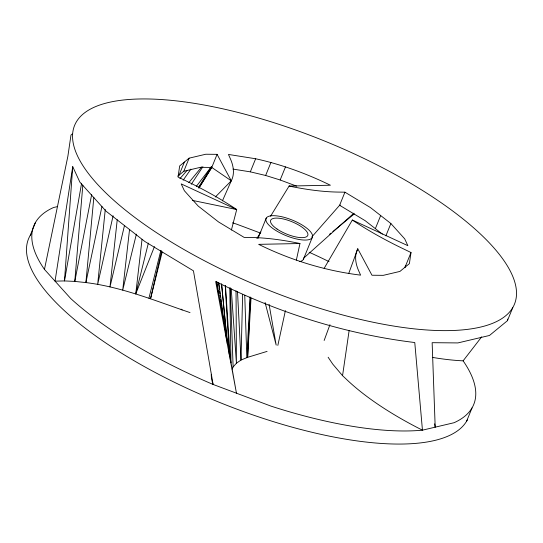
<?xml version="1.0" encoding="UTF-8"?>
<svg xmlns="http://www.w3.org/2000/svg" width="543" height="543" viewBox="0 0 543 543"><rect width="100%" height="100%" fill="white"/><g stroke="black" fill="none" stroke-linecap="round" stroke-linejoin="round"><path stroke-width="0.81" d="M242.626 294.408L241.011 360.063L236.429 363.199L233.123 366.939L232.126 369.097M250.384 297.238L247.635 357.328L241.011 360.063L237.515 291.713M250.079 296.994L246.827 357.565L244.744 295.256M251.022 298.073L247.635 357.328L267.081 351.396M72.728 166.653L64.474 280.928L55.047 281.152L72.728 166.653L79.882 182.163L106.143 211.275L144.879 241.513L193.444 270.828L213.114 384.458L270.984 406.116A237.4 79.638 22.1 0 0 422.447 430.171L454.057 422.719A237.4 79.638 22.1 0 0 463.118 360.837L481.668 336.864M82.828 185.115L74.791 281.41L64.474 280.928L81.599 183.249M93.83 197.442L85.896 282.577C122.019 287.037 155.821 301.005 190.023 312.585M105.254 209.544L97.665 284.43L113.107 215.754M117.234 219.725L109.978 286.942L124.523 225.325M129.519 229.648L122.725 290.098L136.374 234.142M154.436 246.637L135.757 293.851L142.035 239.3M216.664 281.437L236.449 393.193L215.666 281.464C278.016 312.666 345.47 334.121 414.771 342.531L422.447 430.171A168.323 56.465 22.1 0 1 345.748 378.654L342.552 375.675L349.108 330.701M405.465 267.204L405.702 265.615L411.01 252.529L402.757 248.545A168.323 56.465 22.1 0 1 352.339 220.03L324.144 268.351M411.01 252.529L409.388 263.64L399.933 271.419L383.297 275.342L371.975 275.24L357.769 248.769L348.789 273.278M434.665 423.825L435.194 427.165L432.147 342.687L457.871 342.925L489.481 335.472L507.447 320.689L507.685 319.067M91.679 194.475L74.791 281.41L85.896 282.577L101.941 206.455M211.261 374.317A168.323 56.465 22.1 0 0 213.114 384.458A237.4 79.638 22.1 0 1 70.712 298.521L44.458 269.409L67.889 156.174L70.984 135.064L72.246 134.026M277.84 345.429L285.394 310.63M296.363 260.09L299.96 243.522A168.323 56.465 22.1 0 0 250.656 237.488L244.126 237.393L218.557 221.965L198.175 206.048L184.355 190.729L181.206 183.901L236.714 209.544L231.399 230.049M161.678 250.818L150.533 298.738L162.194 251.966M135.757 293.851L148.368 243.101M148.945 298.168L160.837 250.513M324.151 340.481L329.947 324.666M30.238 235.397L35.553 222.311M179.075 175.145L184.389 162.058M177.894 176.115L183.805 171.249L189.12 158.162L205.763 154.239L217.085 154.341L231.284 180.812L222.413 200.883M217.085 154.341L211.77 167.427L198.887 188.272M233.022 169.104L250.323 171.846L255.638 158.76C281.518 164.414 306.619 173.638 330.402 185.224L289.1 186.052L270.577 216.195M250.323 171.846L265.642 175.477L270.957 162.391M265.642 175.477L280.161 179.984L285.475 166.898M258.02 238.363L266.24 218.11M303.327 259.459L312.184 237.644A24.992 8.383 22.1 0 0 281.437 216.671A24.992 8.383 22.1 0 0 274.018 229.309A24.992 8.383 22.1 0 0 312.184 237.644M352.339 220.03L407.854 245.674L404.705 238.845L390.879 223.526L370.496 207.609L344.934 192.181L339.619 205.274L311.845 236.891M375.356 228.644L380.67 215.551M385.883 235.845L390.879 223.526M466.702 421.022L472.016 407.936M507.447 320.689L512.762 307.603A237.4 79.638 22.1 0 0 220.634 108.335A237.4 79.638 22.1 0 0 150.194 228.427A237.4 79.638 22.1 0 0 512.762 307.603M404.868 267.088L405.702 265.615M256.907 238.445L260.878 231.99M198.405 187.518L211.376 166.701L211.77 167.427L231.284 180.812L215.299 197.041M199.152 187.369L211.77 167.427L200.448 167.325L183.805 171.249M191.285 184.274L202.906 166.708M183.161 180.208L190.905 169.097M196.437 186.242L211.376 166.701M188.862 182.591L201.724 166.911M179.95 178.593L187.152 170.332M304.114 257.762L353.9 213.189M189.12 158.162L179.672 165.941L178.043 177.052L186.303 181.036A168.323 56.465 22.1 0 1 236.714 209.544L192.331 200.381M329.581 234.257L330.884 233.185M332.832 231.576L354.28 213.901M340.156 205.03L339.619 205.274L365.181 220.696L382.374 234.121M57.619 206.564L53.519 207.528A237.4 79.638 22.1 0 0 44.458 269.409M299.96 243.522L258.651 244.35C290.634 260.104 325.196 270.808 360.606 275.131L358.875 271.249A168.323 56.465 22.1 0 1 357.769 248.769M344.934 192.181L338.404 192.086A168.323 56.465 22.1 0 1 289.1 186.052L290.695 186.602M255.638 158.76L228.447 154.443L230.178 158.332A168.323 56.465 22.1 0 1 231.284 180.812M280.161 179.984L296.559 186.12M260.131 232.94L236.585 224.13A237.4 79.638 22.1 0 0 232.492 222.82M181.111 309.143L182.143 309.999M342.552 375.675L332.784 364.156L328.135 357.253M265.079 302.499L276.177 345.104L269.077 304.304M216.562 281.423L217.736 288.917M217.994 290.58L218.259 292.243M218.517 293.906L218.781 295.568M218.72 282.754L226.451 338.689M218.605 282.767L219.453 289.453M219.664 291.123L219.983 293.634M220.2 295.304L220.41 296.973M220.729 299.485L221.049 301.989M221.259 303.659L221.469 305.329M221.788 307.84L222.006 309.51M227.503 344.405L221.558 283.887L227.055 340.868M227.218 342.545L227.374 344.221M231.25 288.815L236.429 363.199L236.042 290.797M225.447 285.537L230.347 359.486M225.27 285.659L229.2 354.111M230.3 287.844L233.123 366.939M229.784 287.871L230.992 362.826M463.118 360.837A168.323 56.465 22.1 0 1 432.561 357.409M309.164 252.244A237.4 79.638 22.1 0 1 329.031 261.624M467.475 419.624A237.4 79.638 22.1 0 1 207.955 397.612A237.4 79.638 22.1 0 1 31.032 234.128M303.72 258.04A24.992 8.383 22.1 0 1 299.6 261.583M277.032 229.024A20.037 6.72 22.1 0 0 307.63 235.71A20.037 6.72 22.1 0 0 282.978 218.89A20.037 6.72 22.1 0 0 277.032 229.024"/></g></svg>
